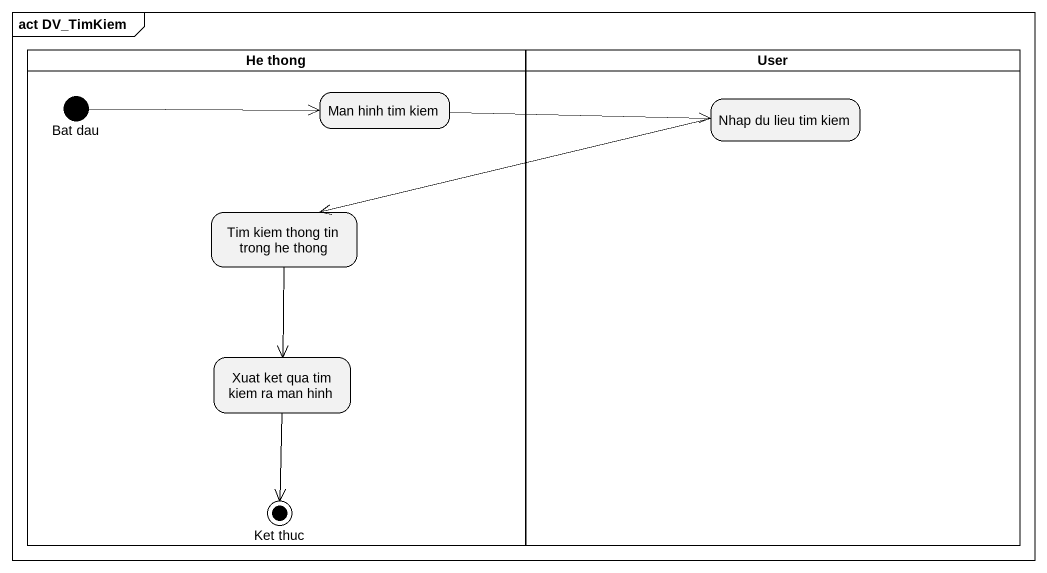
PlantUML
@startuml
mainframe act DV_TimKiem
hide empty description
state "He thong" as He_thong <<partition>> {
  state "Bat dau" as Bat_dau <<start>>
  state "Man hinh tim kiem" as Man_hinh_tim_kiem
  state "Tim kiem thong tin trong he thong" as Tim_kiem_thong_tin_trong_he
  state "Xuat ket qua tim kiem ra man hinh" as Xuat_ket_qua_tim_kiem_ra
  state "Ket thuc" as Ket_thuc <<end>>
}
state User <<partition>> {
  state "Nhap du lieu tim kiem" as Nhap_du_lieu_tim_kiem
}
Bat_dau -right-> Man_hinh_tim_kiem
Man_hinh_tim_kiem -right-> Nhap_du_lieu_tim_kiem
Nhap_du_lieu_tim_kiem -left-> Tim_kiem_thong_tin_trong_he
Tim_kiem_thong_tin_trong_he --> Xuat_ket_qua_tim_kiem_ra
Xuat_ket_qua_tim_kiem_ra --> Ket_thuc
@enduml
